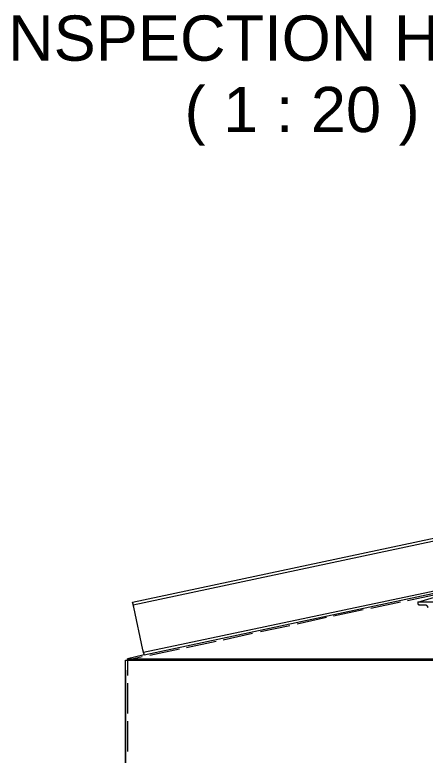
# Model space of a CAD drawing. Header units: millimetres. Extents: x 0 to 62767, y -13570 to 23963.
# Drawn here: x 2937 to 4153, y 13301 to 15494 of the extents above; entities that cross this region are included whole.
import ezdxf

# ---------------------------------------------------------------- set-up
doc = ezdxf.new("R2010")
doc.units = ezdxf.units.MM

msp = doc.modelspace()

# ---------------------------------------------------------------- linework, layer by layer
at = {"color": 7, "lineweight": 0}
for points in [[(3287.619, 13748.571), (3285.714, 13754.286), (5619.048, 14249.523)], [(3318.095, 13605.714), (3316.19, 13613.333), (3289.524, 13739.047), (3287.619, 13746.667), (5619.048, 14241.904)], [(4188.571, 13754.286), (4131.429, 13754.286), (5780.952, 14249.523)], [(3318.095, 13603.81), (3318.095, 13605.714), (4400, 13834.285)], [(3318.095, 13603.81), (3320, 13598.095), (4314.286, 13809.524)], [(4188.571, 13777.142), (4100.952, 13758.095)], [(4080, 13754.286), (3992.381, 13735.238)], [(4131.429, 13754.286), (4131.429, 13748.571)], [(3287.619, 13746.667), (3287.619, 13748.571)], [(3969.524, 13731.428), (3881.905, 13712.38)], [(4131.429, 13748.571), (4133.333, 13748.571), (4133.333, 13746.667)], [(4133.333, 13746.667), (4152.381, 13746.667)], [(4152.381, 13746.667), (4154.286, 13746.667), (4156.191, 13746.667), (4156.191, 13744.762), (4158.095, 13744.762), (4160, 13742.856), (4160, 13740.952), (4160, 13739.047), (4161.905, 13739.047)], [(3860.952, 13708.571), (3773.333, 13689.524)], [(3752.381, 13683.809), (3664.762, 13666.666)], [(3641.905, 13660.952), (3554.286, 13641.905)], [(3533.333, 13638.096), (3445.714, 13619.047)], [(3320, 13598.095), (3270.476, 13586.666), (9272.381, 13586.666), (9222.857, 13598.095)], [(3424.762, 13615.238), (3337.143, 13596.19)], [(3264.762, 13582.857), (9276.19, 13582.857)], [(3264.762, 12087.619), (3264.762, 13582.857)], [(3272.381, 13582.857), (3270.476, 13586.666)], [(3314.286, 13592.381), (3272.381, 13582.857)], [(3272.381, 13537.143), (3272.381, 13582.857)], [(3264.762, 13552.38), (3264.762, 12748.571)], [(3272.381, 13424.762), (3272.381, 13514.285)], [(3272.381, 13312.381), (3272.381, 13401.904)]]:
    msp.add_lwpolyline(points, dxfattribs=at)

# ---------------------------------------------------------------- texts
at = {"color": 7, "char_height": 133.99712, "attachment_point": 1}
for s, insert in [('{\\fArial|b0|i0|c0;INSPECTION HATCH}', (2864.762, 15492.092)), ('{\\fArial|b0|i0|c0;( 1 : 20 )}', (3440, 15280.664))]:
    msp.add_mtext(s, dxfattribs=dict(at, insert=insert))

doc.saveas('drawing.dxf')
